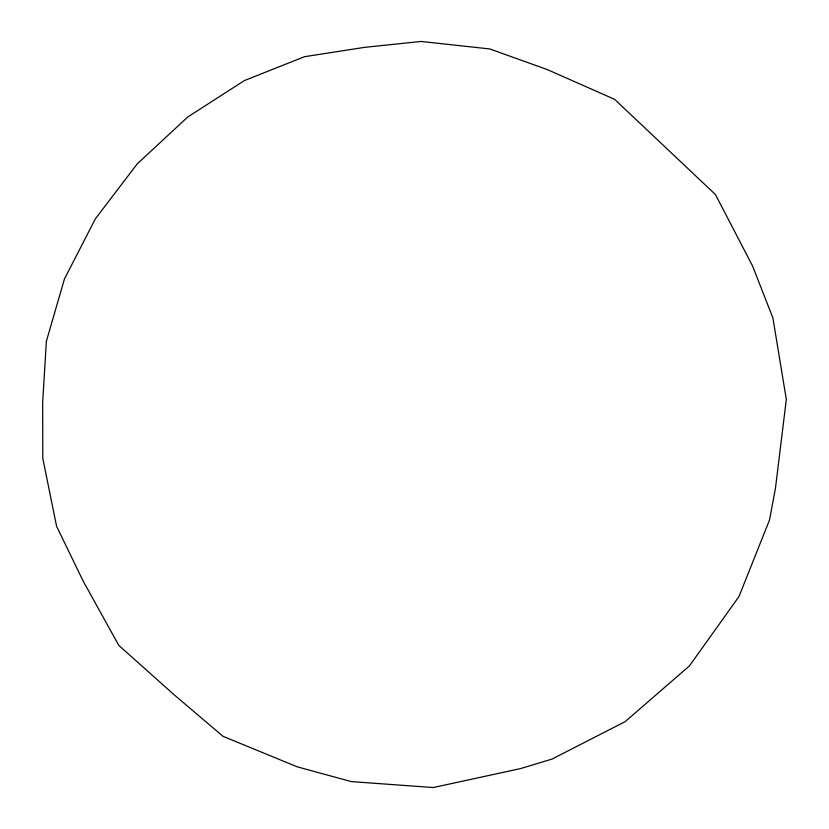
<?xml version="1.0" encoding="UTF-8"?>
<svg xmlns="http://www.w3.org/2000/svg" width="829" height="829" viewBox="0 0 829 829"><rect width="100%" height="100%" fill="white"/><g stroke="black" fill="none" stroke-linecap="round" stroke-linejoin="round"><path stroke-width="1.24" d="M46.372 341.289L42.673 402.459L42.787 458.344L56.569 526.26L83.066 580.891L118.775 645.366L174.235 694.868L223.042 736.328L297.217 766.825L351.289 781.581L433.277 787.55L520.747 768.535L551.979 759.095L625.149 721.655L689.438 665.884L738.971 596.569L769.499 520.032L775.395 488.644L786.327 399.423L772.897 317.942L752.556 265.985L715.437 194.535L614.672 99.376L547.306 69.584L489.835 48.952L421.101 41.45L364.905 47.315L304.554 56.693L244.41 80.558L187.665 117.055L137.148 163.987L95.335 218.866L64.444 278.979L46.372 341.289"/></g></svg>
